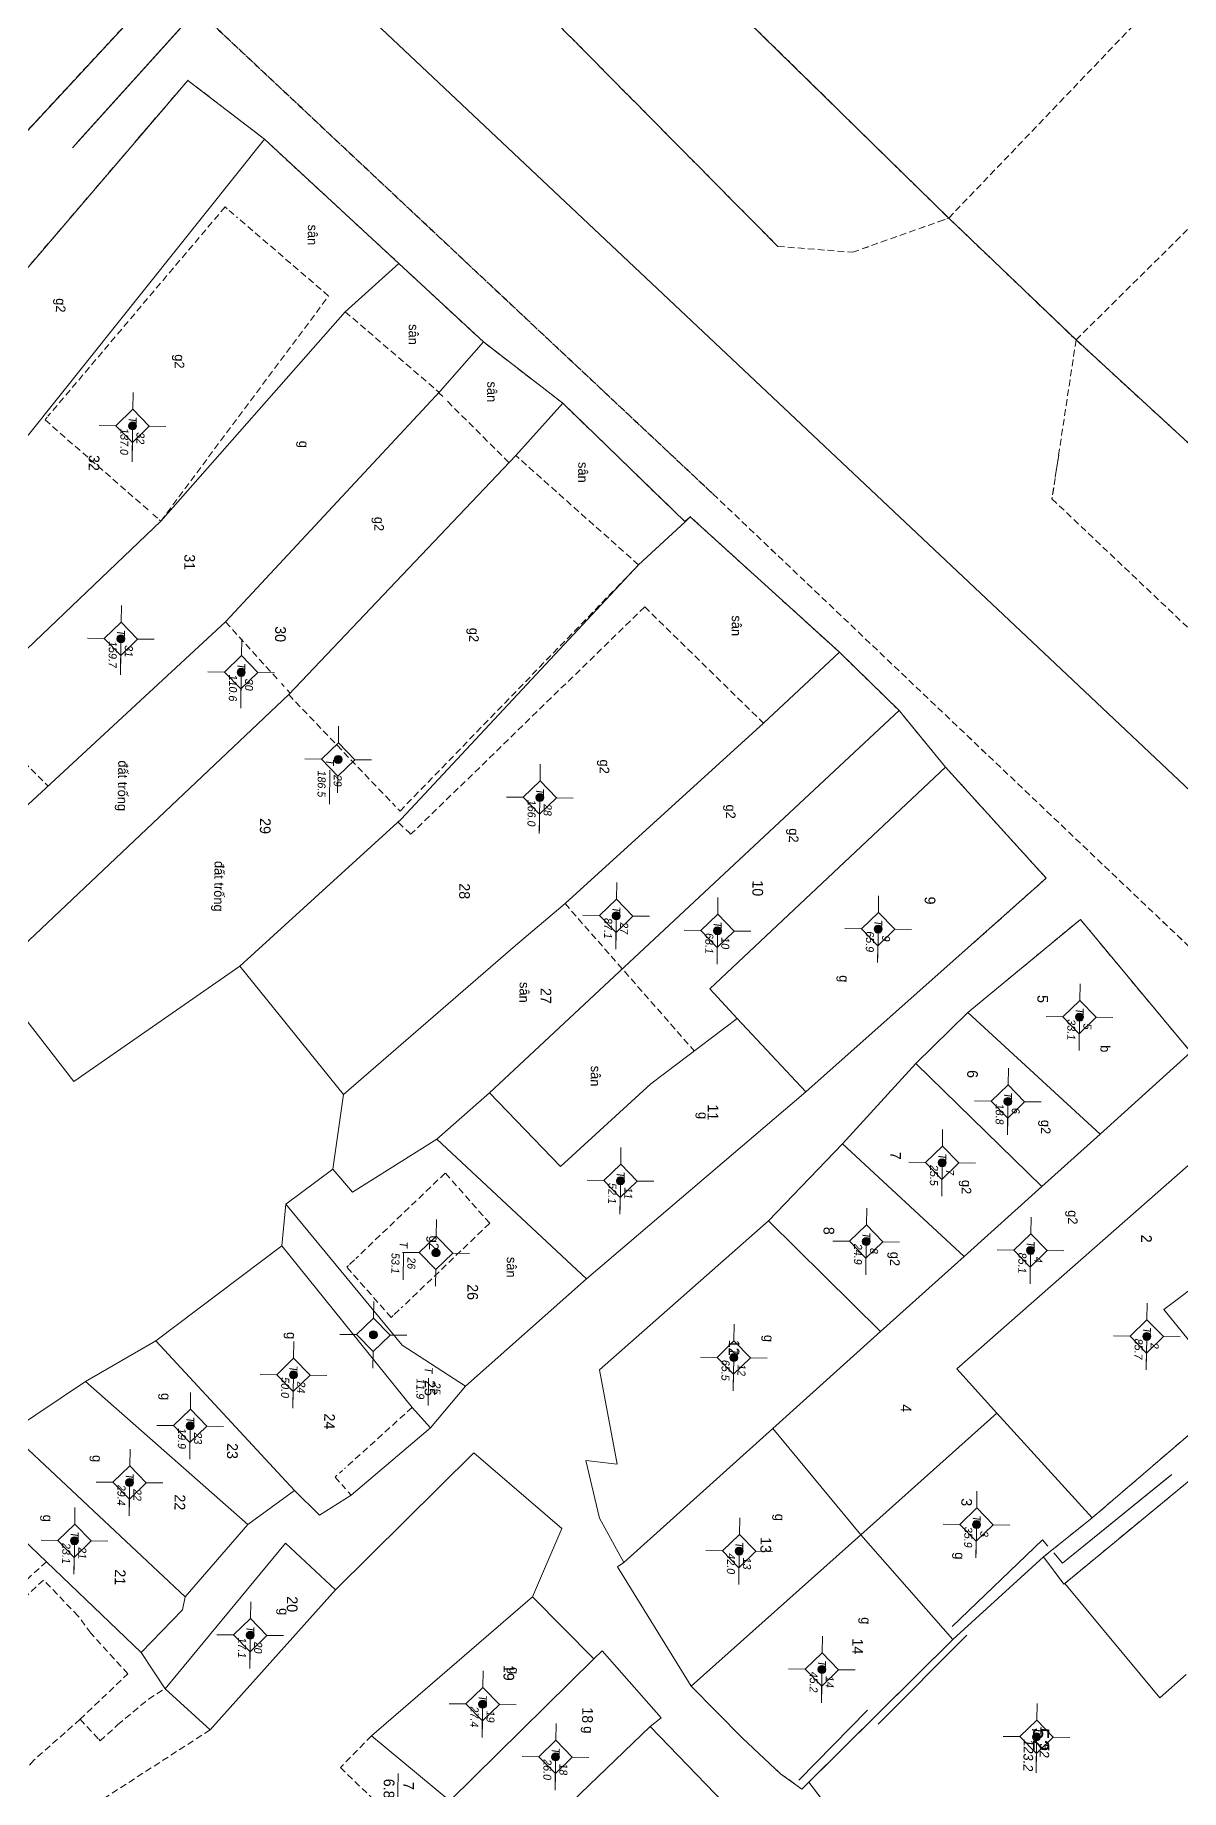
# Model space of a CAD drawing. Extents: x 601689 to 602595, y 1189742 to 1190763.
# Drawn here: x 601882.8 to 601925.8, y 1190355.2 to 1190421 of the extents above; entities that cross this region are included whole.
import ezdxf
from ezdxf.enums import TextEntityAlignment as Align

# ---------------------------------------------------------------- set-up
doc = ezdxf.new("R2010")
doc.units = 0
doc.header["$MEASUREMENT"] = 0
doc.linetypes.add('HIDDEN', pattern=[0.375, 0.25, -0.125])
for name, color, linetype in [('10', 250, 'Continuous'), ('11', 7, 'Continuous'), ('13', 7, 'Continuous'), ('14', 7, 'Continuous'), ('15', 7, 'Continuous'), ('22', 7, 'Continuous'), ('31', 7, 'Continuous'), ('53', 7, 'Continuous'), ('57', 7, 'Continuous'), ('60', 7, 'Continuous')]:
    doc.layers.add(name, color=color, linetype=linetype)
doc.layers.get('0').off()
doc.styles.add('TXT', font='vnshx.shx')

# ---------------------------------------------------------------- blocks, each defined once
blk = doc.blocks.new('BDONG')
at = {"color": 7, "linetype": 'Continuous', "lineweight": 0}
for p, q in [((0, 0), (0, -1.508)), ((0, 0), (2.759, 0)), ((0.342, 0), (0.342, -1.508)), ((0.797, 0), (0.797, -1.508)), ((1.274, 0), (1.274, -1.508)), ((1.73, 0), (1.73, -1.508)), ((1.753, 0), (1.753, -1.508)), ((2.072, 0), (2.072, -1.508)), ((2.759, 0), (2.759, -1.508)), ((0, -0.308), (1.73, -0.308)), ((0, -0.458), (1.73, -0.458)), ((0, -0.608), (1.73, -0.608)), ((1.753, -0.308), (2.759, -0.308)), ((1.753, -0.458), (2.759, -0.458)), ((1.753, -0.608), (2.759, -0.608)), ((0, -0.758), (1.73, -0.758)), ((0, -0.908), (1.73, -0.908)), ((0, -1.058), (1.73, -1.058)), ((0, -1.208), (1.73, -1.208)), ((1.753, -0.758), (2.759, -0.758)), ((1.753, -0.908), (2.759, -0.908)), ((1.753, -1.058), (2.759, -1.058)), ((1.753, -1.208), (2.759, -1.208)), ((0, -1.358), (1.73, -1.358)), ((0, -1.508), (1.73, -1.508)), ((1.753, -1.358), (2.759, -1.358)), ((1.753, -1.508), (2.759, -1.508))]:
    blk.add_line(p, q, dxfattribs=at)
at = {"color": 7, "linetype": 'Continuous', "lineweight": 0, "style": 'TXT'}
blk.add_text('B%%182ng c%%184c th%%246a bi%%213n %%174%%233ng ', height=0.05, rotation=359.99999, dxfattribs=at).set_placement((0.008, 0.046))
for s, height, p in [('(D%%239ng cho ch%%216nh l%%253 bi%%213n %%174%%233ng)', 0.054, (1.743, 0.05)), ('Th%%246a th%%170m', 0.05, (0.227, -0.214)), ('s%%232 TT', 0.05, (0.21, -0.099)), ('Th%%246a th%%170m', 0.05, (0.63, -0.213)), ('s%%232 hi%%214u', 0.05, (0.639, -0.104)), ('g%%232c c%%241a th%%246a', 0.05, (1.137, -0.187)), ('s%%232 hi%%214u th%%246a', 0.05, (1.135, -0.103)), ('m%%237i th%%170m', 0.05, (1.101, -0.282)), ('s%%232 hi%%214u th%%246a', 0.05, (1.612, -0.107)), ('l%%169n c%%203n', 0.05, (1.56, -0.224)), ('Th%%246a b%%225', 0.05, (1.956, -0.203)), ('s%%232 TT', 0.05, (1.936, -0.114)), ('s%%232 hi%%214u th%%246a b%%225', 0.05, (2.559, -0.108)), ('(ch%%216 %%174%%184nh s%%232 m%%233t l%%199n)', 0.05, (2.638, -0.204))]:
    blk.add_text(s, height=height, rotation=359.99999, dxfattribs=at).set_placement(p, align=Align.CENTER)
blk = doc.blocks.new('*M1980198019801980')
at = {"layer": '13', "color": 3, "linetype": 'Continuous', "lineweight": 0}
blk.add_line((602486.134, 1189584.068), (602487.409, 1189584.068), dxfattribs=at)
at = {"layer": '13', "color": 3, "linetype": 'Continuous', "lineweight": 0, "style": 'TXT', "oblique": 7.60551}
blk.add_text('T', height=0.36, dxfattribs=at).set_placement((602485.937, 1189584.068), align=Align.MIDDLE_RIGHT)
for s, p in [('52', (602486.284, 1189584.368)), ('123.2', (602486.134, 1189583.768))]:
    blk.add_text(s, height=0.36, dxfattribs=at).set_placement(p, align=Align.MIDDLE_LEFT)
blk = doc.blocks.new('CENTRD')
at = {"layer": '11', "linetype": 'Continuous', "lineweight": 0}
h = blk.add_hatch(color=2, dxfattribs=at)
edge = h.paths.add_edge_path()
edge.add_arc((0, 0), 0.15, 0, 360)
at = {"layer": '11', "color": 2, "linetype": 'Continuous', "lineweight": 0}
for p, q in [((0, 1.25), (0, 0.625)), ((-0.625, 0), (-1.25, 0)), ((0, 0.625), (-0.625, 0)), ((-0.625, 0), (0, -0.625)), ((0.625, 0), (0, 0.625)), ((0, -0.625), (0.625, 0)), ((1.25, 0), (0.625, 0)), ((0, -0.625), (0, -1.25))]:
    blk.add_line(p, q, dxfattribs=at)
blk.add_circle((0, 0), 0.15, dxfattribs=at)
blk = doc.blocks.new('*M2055205520552055')
at = {"layer": '13', "color": 3, "linetype": 'Continuous', "lineweight": 0}
blk.add_line((602471.064, 1189587.977), (602472.084, 1189587.977), dxfattribs=at)
at = {"layer": '13', "color": 3, "linetype": 'Continuous', "lineweight": 0, "style": 'TXT', "oblique": 7.60551}
blk.add_text('T', height=0.3, dxfattribs=at).set_placement((602470.876, 1189587.977), align=Align.MIDDLE_RIGHT)
for s, p in [('2', (602471.214, 1189588.277)), ('85.7', (602471.064, 1189587.677))]:
    blk.add_text(s, height=0.3, dxfattribs=at).set_placement(p, align=Align.MIDDLE_LEFT)
blk = doc.blocks.new('*M2056205620562056')
at = {"layer": '13', "color": 3, "linetype": 'Continuous', "lineweight": 0}
blk.add_line((602459.132, 1189585.285), (602460.152, 1189585.285), dxfattribs=at)
at = {"layer": '13', "color": 3, "linetype": 'Continuous', "lineweight": 0, "style": 'TXT', "oblique": 7.60551}
blk.add_text('T', height=0.3, dxfattribs=at).set_placement((602458.944, 1189585.285), align=Align.MIDDLE_RIGHT)
for s, p in [('5', (602459.282, 1189585.585)), ('33.1', (602459.132, 1189584.985))]:
    blk.add_text(s, height=0.3, dxfattribs=at).set_placement(p, align=Align.MIDDLE_LEFT)
blk = doc.blocks.new('*M2057205720572057')
at = {"layer": '13', "color": 3, "linetype": 'Continuous', "lineweight": 0}
blk.add_line((602467.903, 1189583.577), (602468.923, 1189583.577), dxfattribs=at)
at = {"layer": '13', "color": 3, "linetype": 'Continuous', "lineweight": 0, "style": 'TXT', "oblique": 7.60551}
blk.add_text('T', height=0.3, dxfattribs=at).set_placement((602467.715, 1189583.577), align=Align.MIDDLE_RIGHT)
for s, p in [('85.1', (602467.903, 1189583.277)), ('4', (602468.053, 1189583.877))]:
    blk.add_text(s, height=0.3, dxfattribs=at).set_placement(p, align=Align.MIDDLE_LEFT)
blk = doc.blocks.new('*M2058205820582058')
at = {"layer": '13', "color": 3, "linetype": 'Continuous', "lineweight": 0}
blk.add_line((602462.335, 1189582.648), (602463.355, 1189582.648), dxfattribs=at)
at = {"layer": '13', "color": 3, "linetype": 'Continuous', "lineweight": 0, "style": 'TXT', "oblique": 7.60551}
blk.add_text('T', height=0.3, dxfattribs=at).set_placement((602462.147, 1189582.648), align=Align.MIDDLE_RIGHT)
for s, p in [('6', (602462.485, 1189582.948)), ('18.8', (602462.335, 1189582.348))]:
    blk.add_text(s, height=0.3, dxfattribs=at).set_placement(p, align=Align.MIDDLE_LEFT)
blk = doc.blocks.new('*M2059205920592059')
at = {"layer": '13', "color": 3, "linetype": 'Continuous', "lineweight": 0}
blk.add_line((602478.21, 1189581.7), (602479.23, 1189581.7), dxfattribs=at)
at = {"layer": '13', "color": 3, "linetype": 'Continuous', "lineweight": 0, "style": 'TXT', "oblique": 7.60551}
for s, p in [('3', (602478.36, 1189582)), ('35.9', (602478.21, 1189581.4))]:
    blk.add_text(s, height=0.3, dxfattribs=at).set_placement(p, align=Align.MIDDLE_LEFT)
blk.add_text('T', height=0.3, dxfattribs=at).set_placement((602478.022, 1189581.7), align=Align.MIDDLE_RIGHT)
blk = doc.blocks.new('*M2060206020602060')
at = {"layer": '13', "color": 3, "linetype": 'Continuous', "lineweight": 0}
blk.add_line((602464.666, 1189580.219), (602465.686, 1189580.219), dxfattribs=at)
at = {"layer": '13', "color": 3, "linetype": 'Continuous', "lineweight": 0, "style": 'TXT', "oblique": 7.60551}
blk.add_text('T', height=0.3, dxfattribs=at).set_placement((602464.478, 1189580.219), align=Align.MIDDLE_RIGHT)
for s, p in [('7', (602464.816, 1189580.519)), ('25.5', (602464.666, 1189579.919))]:
    blk.add_text(s, height=0.3, dxfattribs=at).set_placement(p, align=Align.MIDDLE_LEFT)
blk = doc.blocks.new('*M2061206120612061')
at = {"layer": '13', "color": 3, "linetype": 'Continuous', "lineweight": 0}
blk.add_line((602455.944, 1189577.693), (602456.964, 1189577.693), dxfattribs=at)
at = {"layer": '13', "color": 3, "linetype": 'Continuous', "lineweight": 0, "style": 'TXT', "oblique": 7.60551}
for s, p in [('9', (602456.094, 1189577.993)), ('65.9', (602455.944, 1189577.393))]:
    blk.add_text(s, height=0.3, dxfattribs=at).set_placement(p, align=Align.MIDDLE_LEFT)
blk.add_text('T', height=0.3, dxfattribs=at).set_placement((602455.756, 1189577.693), align=Align.MIDDLE_RIGHT)
blk = doc.blocks.new('*M2062206220622062')
at = {"layer": '13', "color": 3, "linetype": 'Continuous', "lineweight": 0}
blk.add_line((602467.662, 1189577.417), (602468.682, 1189577.417), dxfattribs=at)
at = {"layer": '13', "color": 3, "linetype": 'Continuous', "lineweight": 0, "style": 'TXT', "oblique": 7.60551}
blk.add_text('T', height=0.3, dxfattribs=at).set_placement((602467.474, 1189577.417), align=Align.MIDDLE_RIGHT)
for s, p in [('8', (602467.812, 1189577.717)), ('24.9', (602467.662, 1189577.117))]:
    blk.add_text(s, height=0.3, dxfattribs=at).set_placement(p, align=Align.MIDDLE_LEFT)
blk = doc.blocks.new('*M2063206320632063')
at = {"layer": '13', "color": 3, "linetype": 'Continuous', "lineweight": 0}
blk.add_line((602483.723, 1189575.99), (602484.743, 1189575.99), dxfattribs=at)
at = {"layer": '13', "color": 3, "linetype": 'Continuous', "lineweight": 0, "style": 'TXT', "oblique": 7.60551}
for s, p in [('14', (602483.873, 1189576.29)), ('45.2', (602483.723, 1189575.69))]:
    blk.add_text(s, height=0.3, dxfattribs=at).set_placement(p, align=Align.MIDDLE_LEFT)
blk.add_text('T', height=0.3, dxfattribs=at).set_placement((602483.535, 1189575.99), align=Align.MIDDLE_RIGHT)
blk = doc.blocks.new('*M2065206520652065')
at = {"layer": '13', "color": 3, "linetype": 'Continuous', "lineweight": 0}
blk.add_line((602479.33, 1189572.827), (602480.35, 1189572.827), dxfattribs=at)
at = {"layer": '13', "color": 3, "linetype": 'Continuous', "lineweight": 0, "style": 'TXT', "oblique": 7.60551}
blk.add_text('T', height=0.3, dxfattribs=at).set_placement((602479.142, 1189572.827), align=Align.MIDDLE_RIGHT)
for s, p in [('13', (602479.48, 1189573.127)), ('42.0', (602479.33, 1189572.527))]:
    blk.add_text(s, height=0.3, dxfattribs=at).set_placement(p, align=Align.MIDDLE_LEFT)
blk = doc.blocks.new('*M2066206620662066')
at = {"layer": '13', "color": 3, "linetype": 'Continuous', "lineweight": 0}
blk.add_line((602472.084, 1189572.517), (602473.104, 1189572.517), dxfattribs=at)
at = {"layer": '13', "color": 3, "linetype": 'Continuous', "lineweight": 0, "style": 'TXT', "oblique": 7.60551}
for s, p in [('12', (602472.234, 1189572.817)), ('65.5', (602472.084, 1189572.217))]:
    blk.add_text(s, height=0.3, dxfattribs=at).set_placement(p, align=Align.MIDDLE_LEFT)
blk.add_text('T', height=0.3, dxfattribs=at).set_placement((602471.896, 1189572.517), align=Align.MIDDLE_RIGHT)
blk = doc.blocks.new('*M2068206820682068')
at = {"layer": '13', "color": 3, "linetype": 'Continuous', "lineweight": 0}
blk.add_line((602456.097, 1189571.678), (602457.117, 1189571.678), dxfattribs=at)
at = {"layer": '13', "color": 3, "linetype": 'Continuous', "lineweight": 0, "style": 'TXT', "oblique": 7.60551}
blk.add_text('T', height=0.3, dxfattribs=at).set_placement((602455.909, 1189571.678), align=Align.MIDDLE_RIGHT)
for s, p in [('10', (602456.247, 1189571.978)), ('68.1', (602456.097, 1189571.378))]:
    blk.add_text(s, height=0.3, dxfattribs=at).set_placement(p, align=Align.MIDDLE_LEFT)
blk = doc.blocks.new('*M2070207020702070')
at = {"layer": '13', "color": 3, "linetype": 'Continuous', "lineweight": 0}
blk.add_line((602465.519, 1189568.179), (602466.539, 1189568.179), dxfattribs=at)
at = {"layer": '13', "color": 3, "linetype": 'Continuous', "lineweight": 0, "style": 'TXT', "oblique": 7.60551}
blk.add_text('T', height=0.3, dxfattribs=at).set_placement((602465.331, 1189568.179), align=Align.MIDDLE_RIGHT)
for s, p in [('11', (602465.669, 1189568.479)), ('52.1', (602465.519, 1189567.879))]:
    blk.add_text(s, height=0.3, dxfattribs=at).set_placement(p, align=Align.MIDDLE_LEFT)
blk = doc.blocks.new('*M2071207120712071')
at = {"layer": '13', "color": 3, "linetype": 'Continuous', "lineweight": 0}
blk.add_line((602455.589, 1189567.878), (602456.609, 1189567.878), dxfattribs=at)
at = {"layer": '13', "color": 3, "linetype": 'Continuous', "lineweight": 0, "style": 'TXT', "oblique": 7.60551}
for s, p in [('27', (602455.739, 1189568.178)), ('87.1', (602455.589, 1189567.578))]:
    blk.add_text(s, height=0.3, dxfattribs=at).set_placement(p, align=Align.MIDDLE_LEFT)
blk.add_text('T', height=0.3, dxfattribs=at).set_placement((602455.401, 1189567.878), align=Align.MIDDLE_RIGHT)
blk = doc.blocks.new('*M2072207220722072')
at = {"layer": '13', "color": 3, "linetype": 'Continuous', "lineweight": 0}
blk.add_line((602487.146, 1189566.063), (602488.166, 1189566.063), dxfattribs=at)
at = {"layer": '13', "color": 3, "linetype": 'Continuous', "lineweight": 0, "style": 'TXT', "oblique": 7.60551}
for s, p in [('18', (602487.296, 1189566.363)), ('26.0', (602487.146, 1189565.763))]:
    blk.add_text(s, height=0.3, dxfattribs=at).set_placement(p, align=Align.MIDDLE_LEFT)
blk.add_text('T', height=0.3, dxfattribs=at).set_placement((602486.958, 1189566.063), align=Align.MIDDLE_RIGHT)
blk = doc.blocks.new('*M2073207320732073')
at = {"layer": '13', "color": 3, "linetype": 'Continuous', "lineweight": 0}
blk.add_line((602451.199, 1189564.95), (602452.474, 1189564.95), dxfattribs=at)
at = {"layer": '13', "color": 3, "linetype": 'Continuous', "lineweight": 0, "style": 'TXT', "oblique": 7.60551}
blk.add_text('T', height=0.3, dxfattribs=at).set_placement((602451.011, 1189564.95), align=Align.MIDDLE_RIGHT)
for s, p in [('28', (602451.349, 1189565.25)), ('166.0', (602451.199, 1189564.65))]:
    blk.add_text(s, height=0.3, dxfattribs=at).set_placement(p, align=Align.MIDDLE_LEFT)
blk = doc.blocks.new('*M2074207420742074')
at = {"layer": '13', "color": 3, "linetype": 'Continuous', "lineweight": 0}
blk.add_line((602485.209, 1189563.302), (602486.229, 1189563.302), dxfattribs=at)
at = {"layer": '13', "color": 3, "linetype": 'Continuous', "lineweight": 0, "style": 'TXT', "oblique": 7.60551}
for s, p in [('19', (602485.359, 1189563.602)), ('27.4', (602485.209, 1189563.002))]:
    blk.add_text(s, height=0.3, dxfattribs=at).set_placement(p, align=Align.MIDDLE_LEFT)
blk.add_text('T', height=0.3, dxfattribs=at).set_placement((602485.021, 1189563.302), align=Align.MIDDLE_RIGHT)
blk = doc.blocks.new('*M2075207520752075')
at = {"layer": '13', "color": 3, "linetype": 'Continuous', "lineweight": 0}
blk.add_line((602468.32, 1189561.308), (602469.34, 1189561.308), dxfattribs=at)
at = {"layer": '13', "color": 3, "linetype": 'Continuous', "lineweight": 0, "style": 'TXT', "oblique": 7.60551}
for s, p in [('26', (602468.47, 1189561.608)), ('53.1', (602468.32, 1189561.008))]:
    blk.add_text(s, height=0.3, dxfattribs=at).set_placement(p, align=Align.MIDDLE_LEFT)
blk.add_text('T', height=0.3, dxfattribs=at).set_placement((602468.132, 1189561.308), align=Align.MIDDLE_RIGHT)
blk = doc.blocks.new('*M2076207620762076')
at = {"layer": '13', "color": 3, "linetype": 'Continuous', "lineweight": 0}
blk.add_line((602471.426, 1189559.006), (602472.446, 1189559.006), dxfattribs=at)
at = {"layer": '13', "color": 3, "linetype": 'Continuous', "lineweight": 0, "style": 'TXT', "oblique": 7.60551}
blk.add_text('T', height=0.3, dxfattribs=at).set_placement((602471.238, 1189559.006), align=Align.MIDDLE_RIGHT)
for s, p in [('25', (602471.576, 1189559.306)), ('11.9', (602471.426, 1189558.706))]:
    blk.add_text(s, height=0.3, dxfattribs=at).set_placement(p, align=Align.MIDDLE_LEFT)
blk = doc.blocks.new('*M2077207720772077')
at = {"layer": '13', "color": 3, "linetype": 'Continuous', "lineweight": 0}
blk.add_line((602449.883, 1189557.373), (602451.158, 1189557.373), dxfattribs=at)
at = {"layer": '13', "color": 3, "linetype": 'Continuous', "lineweight": 0, "style": 'TXT', "oblique": 7.60551}
for s, p in [('29', (602450.033, 1189557.673)), ('186.5', (602449.883, 1189557.073))]:
    blk.add_text(s, height=0.3, dxfattribs=at).set_placement(p, align=Align.MIDDLE_LEFT)
blk.add_text('T', height=0.3, dxfattribs=at).set_placement((602449.695, 1189557.373), align=Align.MIDDLE_RIGHT)
blk = doc.blocks.new('*M2078207820782078')
at = {"layer": '13', "color": 3, "linetype": 'Continuous', "lineweight": 0}
blk.add_line((602472.973, 1189556.033), (602473.993, 1189556.033), dxfattribs=at)
at = {"layer": '13', "color": 3, "linetype": 'Continuous', "lineweight": 0, "style": 'TXT', "oblique": 7.60551}
for s, p in [('24', (602473.123, 1189556.333)), ('50.0', (602472.973, 1189555.733))]:
    blk.add_text(s, height=0.3, dxfattribs=at).set_placement(p, align=Align.MIDDLE_LEFT)
blk.add_text('T', height=0.3, dxfattribs=at).set_placement((602472.785, 1189556.033), align=Align.MIDDLE_RIGHT)
blk = doc.blocks.new('*M2079207920792079')
at = {"layer": '13', "color": 3, "linetype": 'Continuous', "lineweight": 0}
blk.add_line((602482.749, 1189554.56), (602483.769, 1189554.56), dxfattribs=at)
at = {"layer": '13', "color": 3, "linetype": 'Continuous', "lineweight": 0, "style": 'TXT', "oblique": 7.60551}
blk.add_text('T', height=0.3, dxfattribs=at).set_placement((602482.561, 1189554.56), align=Align.MIDDLE_RIGHT)
for s, p in [('20', (602482.899, 1189554.86)), ('17.1', (602482.749, 1189554.26))]:
    blk.add_text(s, height=0.3, dxfattribs=at).set_placement(p, align=Align.MIDDLE_LEFT)
blk = doc.blocks.new('*M2080208020802080')
at = {"layer": '13', "color": 3, "linetype": 'Continuous', "lineweight": 0}
blk.add_line((602446.669, 1189553.696), (602447.944, 1189553.696), dxfattribs=at)
at = {"layer": '13', "color": 3, "linetype": 'Continuous', "lineweight": 0, "style": 'TXT', "oblique": 7.60551}
blk.add_text('T', height=0.3, dxfattribs=at).set_placement((602446.481, 1189553.696), align=Align.MIDDLE_RIGHT)
for s, p in [('30', (602446.819, 1189553.996)), ('110.6', (602446.669, 1189553.396))]:
    blk.add_text(s, height=0.3, dxfattribs=at).set_placement(p, align=Align.MIDDLE_LEFT)
blk = doc.blocks.new('*M2081208120812081')
at = {"layer": '13', "color": 3, "linetype": 'Continuous', "lineweight": 0}
blk.add_line((602474.938, 1189552.194), (602475.958, 1189552.194), dxfattribs=at)
at = {"layer": '13', "color": 3, "linetype": 'Continuous', "lineweight": 0, "style": 'TXT', "oblique": 7.60551}
for s, p in [('23', (602475.088, 1189552.494)), ('19.9', (602474.938, 1189551.894))]:
    blk.add_text(s, height=0.3, dxfattribs=at).set_placement(p, align=Align.MIDDLE_LEFT)
blk.add_text('T', height=0.3, dxfattribs=at).set_placement((602474.75, 1189552.194), align=Align.MIDDLE_RIGHT)
blk = doc.blocks.new('*M2082208220822082')
at = {"layer": '13', "color": 3, "linetype": 'Continuous', "lineweight": 0}
blk.add_line((602477.093, 1189549.956), (602478.113, 1189549.956), dxfattribs=at)
at = {"layer": '13', "color": 3, "linetype": 'Continuous', "lineweight": 0, "style": 'TXT', "oblique": 7.60551}
blk.add_text('T', height=0.3, dxfattribs=at).set_placement((602476.905, 1189549.956), align=Align.MIDDLE_RIGHT)
for s, p in [('22', (602477.243, 1189550.256)), ('29.4', (602477.093, 1189549.656))]:
    blk.add_text(s, height=0.3, dxfattribs=at).set_placement(p, align=Align.MIDDLE_LEFT)
blk = doc.blocks.new('*M2083208320832083')
at = {"layer": '13', "color": 3, "linetype": 'Continuous', "lineweight": 0}
blk.add_line((602437.495, 1189549.494), (602438.77, 1189549.494), dxfattribs=at)
at = {"layer": '13', "color": 3, "linetype": 'Continuous', "lineweight": 0, "style": 'TXT', "oblique": 7.60551}
for s, p in [('32', (602437.645, 1189549.794)), ('137.0', (602437.495, 1189549.194))]:
    blk.add_text(s, height=0.3, dxfattribs=at).set_placement(p, align=Align.MIDDLE_LEFT)
blk.add_text('T', height=0.3, dxfattribs=at).set_placement((602437.307, 1189549.494), align=Align.MIDDLE_RIGHT)
blk = doc.blocks.new('*M2084208420842084')
at = {"layer": '13', "color": 3, "linetype": 'Continuous', "lineweight": 0}
blk.add_line((602445.479, 1189549.173), (602446.754, 1189549.173), dxfattribs=at)
at = {"layer": '13', "color": 3, "linetype": 'Continuous', "lineweight": 0, "style": 'TXT', "oblique": 7.60551}
blk.add_text('T', height=0.3, dxfattribs=at).set_placement((602445.291, 1189549.173), align=Align.MIDDLE_RIGHT)
for s, p in [('31', (602445.629, 1189549.473)), ('159.7', (602445.479, 1189548.873))]:
    blk.add_text(s, height=0.3, dxfattribs=at).set_placement(p, align=Align.MIDDLE_LEFT)
blk = doc.blocks.new('*M2085208520852085')
at = {"layer": '13', "color": 3, "linetype": 'Continuous', "lineweight": 0}
blk.add_line((602479.304, 1189547.923), (602480.324, 1189547.923), dxfattribs=at)
at = {"layer": '13', "color": 3, "linetype": 'Continuous', "lineweight": 0, "style": 'TXT', "oblique": 7.60551}
blk.add_text('T', height=0.3, dxfattribs=at).set_placement((602479.116, 1189547.923), align=Align.MIDDLE_RIGHT)
for s, p in [('21', (602479.454, 1189548.223)), ('23.1', (602479.304, 1189547.623))]:
    blk.add_text(s, height=0.3, dxfattribs=at).set_placement(p, align=Align.MIDDLE_LEFT)

msp = doc.modelspace()

# ---------------------------------------------------------------- linework, layer by layer
at = {"layer": '10', "color": 7, "linetype": 'Continuous', "lineweight": 0}
for p, q in [((601891.437, 1190417.056), (601896.464, 1190412.407)), ((601896.464, 1190412.407), (601899.634, 1190409.463)), ((601902.613, 1190407.162), (601899.634, 1190409.463)), ((601907.192, 1190402.719), (601902.613, 1190407.162)), ((601915.205, 1190395.649), (601912.975, 1190397.83)), ((601915.205, 1190395.649), (601899.868, 1190381.319)), ((601916.946, 1190393.525), (601915.205, 1190395.649)), ((601911.719, 1190381.357), (601909.137, 1190384.101)), ((601917.78, 1190384.323), (601915.834, 1190382.42)), ((601917.78, 1190384.323), (601922.738, 1190379.775)), ((601922.738, 1190379.775), (601926.14, 1190382.838)), ((601915.834, 1190382.42), (601913.092, 1190379.407)), ((601915.834, 1190382.42), (601920.55, 1190377.805)), ((601899.868, 1190381.319), (601897.894, 1190379.586)), ((601911.719, 1190381.357), (601903.502, 1190374.348)), ((601897.894, 1190379.586), (601903.502, 1190374.348)), ((601913.092, 1190379.407), (601910.313, 1190376.515)), ((601913.092, 1190379.407), (601917.645, 1190375.185)), ((601920.55, 1190377.805), (601922.738, 1190379.775)), ((601917.645, 1190375.185), (601920.55, 1190377.805)), ((601910.313, 1190376.515), (601914.516, 1190372.367)), ((601914.516, 1190372.367), (601917.645, 1190375.185)), ((601903.502, 1190374.348), (601898.967, 1190370.32)), ((601892.563, 1190366.408), (601887.37, 1190372.019)), ((601914.516, 1190372.367), (601910.476, 1190368.732)), ((601884.728, 1190370.495), (601890.805, 1190365.142)), ((601898.967, 1190370.32), (601897.656, 1190368.768)), ((601927.763, 1190369.955), (601922.44, 1190365.388)), ((601910.476, 1190368.732), (601904.897, 1190363.709)), ((601913.771, 1190364.757), (601910.476, 1190368.732)), ((601913.771, 1190364.757), (601918.874, 1190369.317)), ((601922.44, 1190365.388), (601918.874, 1190369.317)), ((601882.396, 1190368.128), (601888.458, 1190362.434)), ((601892.563, 1190366.408), (601890.805, 1190365.142)), ((601890.805, 1190365.142), (601888.458, 1190362.434)), ((601907.423, 1190359.084), (601913.771, 1190364.757)), ((601917.218, 1190360.829), (601913.771, 1190364.757)), ((601903.778, 1190360.104), (601901.469, 1190362.425)), ((601903.778, 1190360.104), (601898.384, 1190354.787)), ((601905.882, 1190357.565), (601900.461, 1190352.359)), ((601909.363, 1190353.957), (601905.882, 1190357.565))]:
    msp.add_line(p, q, dxfattribs=at)
for points in [[(601874.393, 1190455.422), (601904.301, 1190426.72), (601907.181, 1190423.791), (601917.068, 1190414.104), (601921.836, 1190409.539), (601932.709, 1190399.55)], [(601882.415, 1190424.191), (601882.891, 1190424.694), (601886.348, 1190421.476), (601881.12, 1190415.837), (601878.661, 1190418.071), (601876.865, 1190416.166), (601876.578, 1190416.359)], [(601879.626, 1190409.017), (601880.244, 1190409.539), (601888.568, 1190419.266), (601891.437, 1190417.056)], [(601891.437, 1190417.056), (601882.595, 1190405.977), (601876.511, 1190399.14)], [(601896.464, 1190412.407), (601894.459, 1190410.594), (601887.551, 1190402.749), (601880.306, 1190395.838), (601876.511, 1190399.14)], [(601878.534, 1190388.391), (601889.979, 1190398.965), (601898.018, 1190407.615), (601899.634, 1190409.463)], [(601902.613, 1190407.162), (601900.845, 1190405.207), (601892.342, 1190396.242), (601881.207, 1190385.715)], [(601912.975, 1190397.83), (601907.384, 1190402.907), (601907.192, 1190402.719)], [(601907.192, 1190402.719), (601905.449, 1190401.103), (601896.558, 1190391.575), (601890.512, 1190386.067)], [(601912.975, 1190397.83), (601910.128, 1190395.169), (601902.695, 1190388.41), (601900.834, 1190386.846), (601894.397, 1190381.254)], [(601909.137, 1190384.101), (601908.122, 1190385.215), (601916.946, 1190393.525)], [(601911.719, 1190381.357), (601920.719, 1190389.363), (601916.946, 1190393.525)], [(601926.14, 1190382.838), (601921.998, 1190387.815), (601917.78, 1190384.323)], [(601899.868, 1190381.319), (601902.53, 1190378.552), (601905.913, 1190381.656), (601909.137, 1190384.101)], [(601929.288, 1190381.255), (601927.996, 1190380.323), (601917.377, 1190370.968), (601918.874, 1190369.317)], [(601897.894, 1190379.586), (601894.737, 1190377.589), (601893.998, 1190378.459)], [(601931.665, 1190378.123), (601925.128, 1190373.202), (601927.763, 1190369.955)], [(601892.23, 1190377.143), (601896.588, 1190371.863), (601898.967, 1190370.32)], [(601910.313, 1190376.515), (601903.986, 1190370.942), (601904.648, 1190367.403), (601903.47, 1190367.539), (601903.979, 1190365.381), (601904.897, 1190363.709)], [(601897.656, 1190368.768), (601896.966, 1190369.527), (601892.079, 1190375.585)], [(601921.417, 1190362.932), (601934.617, 1190373.831), (601936.296, 1190375.279), (601939.748, 1190370.991)], [(601892.563, 1190366.408), (601893.501, 1190365.495), (601894.681, 1190366.239), (601897.656, 1190368.768)], [(601922.44, 1190365.388), (601920.62, 1190363.923), (601917.218, 1190360.829)], [(601894.092, 1190362.696), (601892.216, 1190364.443), (601887.711, 1190358.984)], [(601904.897, 1190363.709), (601904.665, 1190363.552), (601907.423, 1190359.084)], [(601921.417, 1190362.932), (601921.376, 1190362.902), (601920.62, 1190363.923), (601917.218, 1190360.829), (601911.824, 1190355.483), (601914.447, 1190352.047), (601915.408, 1190350.664), (601917.159, 1190352.159), (601918.214, 1190351.095)], [(601921.417, 1190362.932), (601924.979, 1190358.643), (601925.96, 1190359.519)], [(601888.458, 1190362.434), (601888.362, 1190361.946), (601886.819, 1190360.337)], [(601907.423, 1190359.084), (601909.347, 1190357.137), (601910.769, 1190355.798), (601911.57, 1190355.217), (601917.218, 1190360.829)], [(601905.882, 1190357.565), (601906.297, 1190357.899), (601904.081, 1190360.4), (601903.778, 1190360.104)]]:
    msp.add_lwpolyline(points, dxfattribs=at)
at = {"layer": '14', "color": 6, "linetype": 'HIDDEN', "lineweight": 0}
for p, q in [((601890.289, 1190414.242), (601890.11, 1190414.394)), ((601893.837, 1190411.183), (601890.388, 1190414.151)), ((601894.459, 1190410.594), (601897.888, 1190407.647)), ((601897.888, 1190407.647), (601897.967, 1190407.576)), ((601898.116, 1190407.414), (601897.967, 1190407.556)), ((601900.591, 1190404.94), (601898.224, 1190407.302)), ((601905.449, 1190401.103), (601900.845, 1190405.207)), ((601887.255, 1190403.003), (601887.423, 1190402.861)), ((601889.979, 1190398.965), (601891.989, 1190396.748)), ((601905.678, 1190399.53), (601896.961, 1190391.049)), ((601905.678, 1190399.53), (601910.128, 1190395.169)), ((601892.068, 1190396.666), (601892.177, 1190396.545)), ((601892.285, 1190396.423), (601892.393, 1190396.302)), ((601880.306, 1190395.838), (601883.334, 1190392.806)), ((601892.342, 1190396.242), (601896.345, 1190392.048)), ((601896.457, 1190391.456), (601896.852, 1190391.07)), ((601896.852, 1190391.07), (601896.911, 1190391.01)), ((601896.951, 1190391.049), (601896.911, 1190391.01)), ((601902.695, 1190388.41), (601907.54, 1190382.883)), ((601898.206, 1190378.311), (601894.853, 1190375.107)), ((601899.871, 1190376.428), (601898.206, 1190378.311)), ((601899.871, 1190376.428), (601896.557, 1190373.254)), ((601894.579, 1190374.841), (601894.518, 1190374.782)), ((601896.183, 1190372.899), (601894.518, 1190374.782)), ((601894.802, 1190375.057), (601894.619, 1190374.88)), ((601896.254, 1190372.968), (601896.183, 1190372.899)), ((601896.476, 1190373.185), (601896.294, 1190373.008)), ((601896.966, 1190369.527), (601894.434, 1190367.232)), ((601894.151, 1190366.986), (601894.081, 1190366.917)), ((601894.081, 1190366.917), (601894.474, 1190366.481)), ((601894.353, 1190367.163), (601894.242, 1190367.065)), ((601894.572, 1190366.361), (601894.681, 1190366.239))]:
    msp.add_line(p, q, dxfattribs=at)
for points in [[(601890.041, 1190414.455), (601889.962, 1190414.526), (601883.325, 1190406.676)], [(601887.492, 1190402.8), (601887.551, 1190402.749), (601893.837, 1190411.183)], [(601883.294, 1190406.637), (601883.213, 1190406.538), (601887.146, 1190403.105)], [(601896.433, 1190391.957), (601896.512, 1190391.875), (601905.449, 1190401.103)]]:
    msp.add_lwpolyline(points, dxfattribs=at)
at = {"layer": '22', "color": 7, "linetype": 'HIDDEN', "lineweight": 0}
for p, q in [((601917.068, 1190414.104), (602048.263, 1190551.073)), ((601921.836, 1190409.539), (601978.812, 1190465.93)), ((601882.881, 1190427.564), (601908.236, 1190403.765)), ((601907.181, 1190423.791), (601917.068, 1190414.104)), ((601886.348, 1190421.476), (601881.12, 1190415.837)), ((601886.348, 1190421.476), (601884.338, 1190419.314)), ((601880.244, 1190409.539), (601888.314, 1190418.969)), ((601888.568, 1190419.266), (601886.707, 1190417.101)), ((601888.568, 1190419.266), (601891.437, 1190417.056)), ((601891.437, 1190417.056), (601896.464, 1190412.407)), ((601916.696, 1190413.97), (601917.068, 1190414.104)), ((601917.068, 1190414.104), (601921.836, 1190409.539)), ((601896.464, 1190412.407), (601899.634, 1190409.463)), ((601921.836, 1190409.539), (601920.934, 1190403.581)), ((601921.836, 1190409.539), (601921.231, 1190405.537)), ((601921.836, 1190409.539), (601932.709, 1190399.55)), ((601902.613, 1190407.162), (601899.634, 1190409.463)), ((601907.182, 1190402.73), (601902.613, 1190407.162)), ((601921.187, 1190405.228), (601921.055, 1190404.379)), ((601908.236, 1190403.765), (601942.935, 1190370.757)), ((601908.236, 1190403.765), (601947.161, 1190366.739)), ((601921, 1190404.01), (601920.934, 1190403.581)), ((601920.934, 1190403.581), (601946.711, 1190379.156)), ((601920.934, 1190403.581), (601946.711, 1190379.156)), ((601907.384, 1190402.907), (601907.182, 1190402.73)), ((601912.975, 1190397.83), (601907.384, 1190402.907)), ((601915.205, 1190395.649), (601912.975, 1190397.83)), ((601916.946, 1190393.525), (601915.205, 1190395.649)), ((601920.719, 1190389.363), (601916.946, 1190393.525)), ((601920.719, 1190389.363), (601918.036, 1190386.969)), ((601921.998, 1190387.815), (601919.135, 1190385.444)), ((601921.998, 1190387.815), (601926.14, 1190382.838)), ((601934.617, 1190373.831), (601921.417, 1190362.932)), ((601927.763, 1190369.955), (601922.44, 1190365.388)), ((601922.44, 1190365.388), (601920.893, 1190364.149)), ((601920.893, 1190364.149), (601920.62, 1190363.923)), ((601920.62, 1190363.923), (601920.807, 1190363.681)), ((601920.807, 1190363.681), (601921.376, 1190362.902)), ((601921.417, 1190362.932), (601921.376, 1190362.902)), ((601910.631, 1190355.93), (601910.769, 1190355.798)), ((601910.769, 1190355.798), (601911.57, 1190355.217)), ((601911.57, 1190355.217), (601911.824, 1190355.483)), ((601911.824, 1190355.483), (601914.447, 1190352.047))]:
    msp.add_line(p, q, dxfattribs=at)
for points in [[(601836.542, 1190470.781), (601863.954, 1190445.345), (601908.236, 1190403.765)], [(601900.355, 1190423.464), (601910.663, 1190413.042), (601913.47, 1190412.823), (601917.068, 1190414.104)], [(601900.77, 1190423.039), (601910.663, 1190413.042), (601913.47, 1190412.823), (601916.696, 1190413.97)]]:
    msp.add_lwpolyline(points, dxfattribs=at)
for p in [(601888.568, 1190419.266), (601891.437, 1190417.056), (601896.464, 1190412.407), (601899.634, 1190409.463), (601902.613, 1190407.162), (601907.384, 1190402.907), (601907.182, 1190402.73)]:
    msp.add_point(p, dxfattribs=at)
at = {"layer": '31', "color": 92, "linetype": 'Continuous', "lineweight": 0}
for p, q in [((601894.397, 1190381.254), (601890.512, 1190386.067)), ((601894.397, 1190381.254), (601893.998, 1190378.459)), ((601893.998, 1190378.459), (601892.23, 1190377.143)), ((601892.23, 1190377.143), (601892.079, 1190375.585)), ((601892.079, 1190375.585), (601887.37, 1190372.019)), ((601884.728, 1190370.495), (601887.37, 1190372.019)), ((601886.819, 1190360.337), (601887.711, 1190358.984))]:
    msp.add_line(p, q, dxfattribs=at)
for points in [[(601890.512, 1190386.067), (601884.293, 1190381.742), (601881.207, 1190385.715)], [(601882.396, 1190368.128), (601881.963, 1190368.633), (601884.728, 1190370.495)], [(601886.819, 1190360.337), (601883.266, 1190363.746), (601880.177, 1190366.698), (601882.396, 1190368.128)], [(601901.469, 1190362.425), (601902.574, 1190364.991), (601899.273, 1190367.826), (601894.092, 1190362.696)], [(601894.092, 1190362.696), (601889.399, 1190357.441), (601887.711, 1190358.984)], [(601901.469, 1190362.425), (601895.447, 1190357.218), (601898.384, 1190354.787)]]:
    msp.add_lwpolyline(points, dxfattribs=at)
at = {"layer": '57', "color": 172, "linetype": 'Continuous', "lineweight": 0}
for p, q in [((601891.737, 1190425.052), (601884.406, 1190416.923)), ((601891.737, 1190425.052), (601885.401, 1190418.019)), ((601888.426, 1190421.377), (601884.243, 1190416.735)), ((601925.423, 1190367.007), (601921.328, 1190363.693)), ((601925.393, 1190366.987), (601921.328, 1190363.693)), ((601921.328, 1190363.693), (601921.002, 1190364.078)), ((601921.328, 1190363.693), (601921.002, 1190364.078)), ((601917.75, 1190360.992), (601914.424, 1190357.658)), ((601917.75, 1190360.992), (601914.424, 1190357.658)), ((601914.021, 1190358.184), (601911.455, 1190355.559)), ((601914.021, 1190358.184), (601911.455, 1190355.559))]:
    msp.add_line(p, q, dxfattribs=at)
for points in [[(601884.224, 1190432.146), (601892.832, 1190424.017), (601893.011, 1190423.855), (601909.163, 1190408.612), (601921.721, 1190396.78), (601944.892, 1190374.911), (601957.289, 1190362.98)], [(601920.776, 1190364.331), (601920.579, 1190364.564), (601917.195, 1190361.32)], [(601920.776, 1190364.331), (601920.579, 1190364.564), (601917.195, 1190361.32)]]:
    msp.add_lwpolyline(points, dxfattribs=at)
at = {"layer": '60', "color": 4, "linetype": 'HIDDEN', "lineweight": 0}
msp.add_line((601883.266, 1190363.746), (601881.595, 1190362.218), dxfattribs=at)
at = {"layer": '60', "color": 4, "linetype": 'Continuous', "lineweight": 0}
msp.add_line((601896.437, 1190355.805), (601896.42, 1190354.525), dxfattribs=at)
at = {"layer": '60', "color": 4, "linetype": 'HIDDEN', "lineweight": 0}
for points in [[(601884.525, 1190357.838), (601886.319, 1190359.543), (601884.93, 1190361.062), (601884.458, 1190361.709), (601883.156, 1190363.057), (601879.864, 1190359.962)], [(601884.525, 1190357.838), (601885.225, 1190357.089), (601885.274, 1190357.028), (601885.933, 1190357.628), (601887.086, 1190358.593), (601887.711, 1190358.984)], [(601884.525, 1190357.838), (601882.794, 1190356.302), (601881.331, 1190354.672), (601881.122, 1190354.704), (601877.896, 1190357.899)], [(601889.399, 1190357.441), (601883.467, 1190353.612), (601880.409, 1190351.544), (601880.328, 1190351.495), (601879.838, 1190352.271), (601879.711, 1190352.473), (601879.621, 1190352.445), (601879.148, 1190352.281), (601877.742, 1190353.991), (601875.877, 1190355.776)], [(601895.447, 1190357.218), (601894.281, 1190356.034), (601896.945, 1190353.447)]]:
    msp.add_lwpolyline(points, dxfattribs=at)

# ---------------------------------------------------------------- block references
at = {"color": 7, "linetype": 'Continuous', "lineweight": 0, "rotation": 269.2144660607985}
msp.add_blockref('BDONG', (601899.571, 1190397.604), dxfattribs=at)
at = {"layer": '11', "color": 2, "linetype": 'Continuous', "lineweight": 0, "rotation": 269.1680420500809}
for p in [(601886.495, 1190406.313), (601886.058, 1190398.335), (601890.563, 1190397.079), (601894.193, 1190393.812), (601901.75, 1190392.386), (601904.614, 1190387.954), (601908.406, 1190387.391), (601914.423, 1190387.457), (601921.968, 1190384.159), (601919.285, 1190380.995), (601916.822, 1190378.699), (601904.771, 1190378.021), (601913.977, 1190375.744), (601920.133, 1190375.414), (601897.86, 1190375.32), (601895.513, 1190372.248), (601924.486, 1190372.189), (601909.013, 1190371.394), (601892.518, 1190370.744), (601888.651, 1190368.835), (601886.382, 1190366.713), (601918.106, 1190365.135), (601884.317, 1190364.532), (601909.218, 1190364.144), (601890.903, 1190360.991), (601912.317, 1190359.706), (601899.608, 1190358.404), (601920.359, 1190357.178), (601902.341, 1190356.427)]:
    msp.add_blockref('CENTRD', p, dxfattribs=at)
at = {"layer": '13', "color": 3, "linetype": 'Continuous', "lineweight": 0, "rotation": 269.1680420500809}
for name, p in [('*M2083208320832083', (-578790.27, 1810052.359)), ('*M2084208420842084', (-578790.27, 1810052.359)), ('*M2080208020802080', (-578790.27, 1810052.359)), ('*M2077207720772077', (-578790.578, 1810052.029)), ('*M2073207320732073', (-578790.27, 1810052.359)), ('*M2071207120712071', (-578790.27, 1810052.359)), ('*M2061206120612061', (-578790.27, 1810052.359)), ('*M2068206820682068', (-578790.27, 1810052.359)), ('*M2056205620562056', (-578790.27, 1810052.359)), ('*M2058205820582058', (-578790.27, 1810052.359)), ('*M2060206020602060', (-578790.27, 1810052.359)), ('*M2070207020702070', (-578790.27, 1810052.359)), ('*M2062206220622062', (-578790.27, 1810052.359)), ('*M2075207520752075', (-578791.483, 1810052.438)), ('*M2057205720572057', (-578790.27, 1810052.359)), ('*M2055205520552055', (-578790.27, 1810052.359)), ('*M2066206620662066', (-578790.27, 1810052.359)), ('*M2078207820782078', (-578790.27, 1810052.359)), ('*M2076207620762076', (-578788.198, 1810050.811)), ('*M2081208120812081', (-578790.27, 1810052.359)), ('*M2082208220822082', (-578790.27, 1810052.359)), ('*M2059205920592059', (-578790.27, 1810052.359)), ('*M2085208520852085', (-578790.27, 1810052.359)), ('*M2065206520652065', (-578790.27, 1810052.359)), ('*M2079207920792079', (-578790.27, 1810052.359)), ('*M2063206320632063', (-578790.27, 1810052.359)), ('*M2074207420742074', (-578790.27, 1810052.359)), ('*M1980198019801980', (-578790.27, 1810052.359)), ('*M2072207220722072', (-578790.27, 1810052.359))]:
    msp.add_blockref(name, p, dxfattribs=at)

# ---------------------------------------------------------------- texts
at = {"layer": '15', "color": 7, "linetype": 'Continuous', "lineweight": 0, "style": 'TXT'}
for s, p in [('s%%169n', (601893.244, 1190413.861)), ('g2', (601883.805, 1190411.1)), ('s%%169n', (601897.022, 1190410.129)), ('g2', (601888.257, 1190408.999)), ('s%%169n', (601899.963, 1190407.979)), ('g', (601892.912, 1190405.755)), ('s%%169n', (601903.372, 1190404.961)), ('g2', (601895.733, 1190402.906)), ('s%%169n', (601909.124, 1190399.212)), ('g2', (601899.287, 1190398.747)), ('%%174%%202t tr%%232ng', (601886.138, 1190393.777)), ('g2', (601904.179, 1190393.81)), ('g2', (601908.906, 1190392.126)), ('g2', (601911.264, 1190391.233)), ('%%174%%202t tr%%232ng', (601889.746, 1190390.008)), ('s%%169n', (601901.175, 1190385.471)), ('g', (601913.149, 1190385.726)), ('b', (601922.934, 1190383.102)), ('s%%169n', (601903.842, 1190382.334)), ('g', (601907.869, 1190380.598)), ('g2', (601920.705, 1190380.303)), ('g2', (601917.734, 1190378.053)), ('g2', (601921.719, 1190376.919)), ('g2', (601897.784, 1190375.966)), ('g2', (601915.057, 1190375.36)), ('s%%169n', (601900.694, 1190375.167)), ('g', (601892.444, 1190372.35)), ('g', (601910.334, 1190372.245)), ('g', (601887.743, 1190370.065)), ('g', (601885.171, 1190367.74)), ('g', (601883.32, 1190365.504)), ('g', (601910.742, 1190365.538)), ('g', (601917.483, 1190364.096)), ('g', (601892.163, 1190362.004)), ('g', (601913.969, 1190361.664)), ('g', (601900.793, 1190359.795)), ('g', (601903.573, 1190357.576))]:
    msp.add_text(s, height=0.36, rotation=269.21439, dxfattribs=at).set_placement(p, align=Align.MIDDLE_LEFT)
at = {"layer": '53', "color": 200, "linetype": 'Continuous', "lineweight": 0, "style": 'TXT'}
for s, height, p in [('32', 0.4, (601885.055, 1190405.223)), ('31', 0.4, (601888.634, 1190401.504)), ('30', 0.4, (601892.037, 1190398.807)), ('29', 0.4, (601891.469, 1190391.615)), ('28', 0.4, (601898.935, 1190389.172)), ('10', 0.4, (601909.918, 1190389.282)), ('9', 0.4, (601916.37, 1190388.673)), ('27', 0.4, (601901.982, 1190385.249)), ('5', 0.4, (601920.589, 1190384.984)), ('6', 0.4, (601917.96, 1190382.17)), ('11', 0.4, (601908.242, 1190380.884)), ('7', 0.4, (601915.079, 1190379.11)), ('8', 0.4, (601912.58, 1190376.294)), ('2', 0.4, (601924.477, 1190376.001)), ('26', 0.4, (601899.239, 1190374.147)), ('12', 0.4, (601909.032, 1190372.063)), ('25', 0.4, (601897.64, 1190370.549)), ('4', 0.4, (601915.468, 1190369.644)), ('24', 0.4, (601893.873, 1190369.301)), ('23', 0.4, (601890.238, 1190368.19)), ('22', 0.4, (601888.27, 1190366.267)), ('3', 0.4, (601917.74, 1190366.123)), ('13', 0.4, (601910.22, 1190364.666)), ('21', 0.4, (601886.032, 1190363.458)), ('20', 0.4, (601892.478, 1190362.449)), ('14', 0.4, (601913.658, 1190360.868)), ('19', 0.4, (601900.594, 1190359.878)), ('18', 0.4, (601903.542, 1190358.287)), ('52', 0.6, (601920.533, 1190357.524))]:
    msp.add_text(s, height=height, rotation=269.21439, dxfattribs=at).set_placement(p, align=Align.MIDDLE_LEFT)
at = {"layer": '60', "color": 4, "linetype": 'Continuous', "lineweight": 0, "style": 'TXT'}
for s, p in [('6.8', (601896.106, 1190355.609)), ('7', (601896.834, 1190355.489))]:
    msp.add_text(s, height=0.4, rotation=269.21439, dxfattribs=at).set_placement(p, align=Align.MIDDLE_LEFT)

doc.saveas('drawing.dxf')
